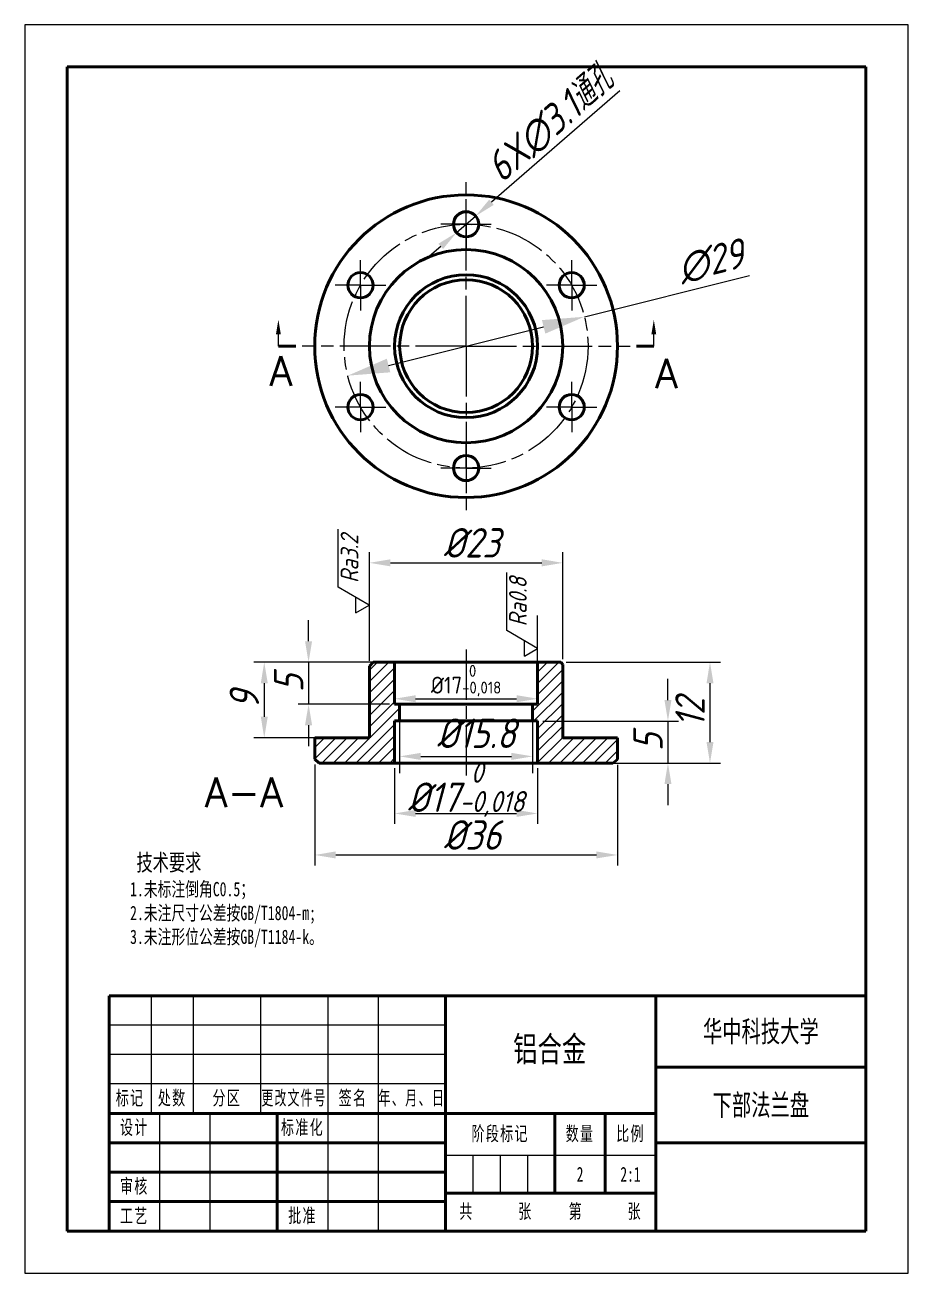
# Model space of a CAD drawing. Header units: millimetres. Extents: x 538 to 2406, y -113 to 359.
# Drawn here: x 787.8 to 892.8, y 22.8 to 171.3 of the extents above; entities that cross this region are included whole.
import ezdxf
from ezdxf.enums import TextEntityAlignment as Align

# ---------------------------------------------------------------- set-up
doc = ezdxf.new("R2010")
doc.units = ezdxf.units.MM
doc.header["$LTSCALE"] = 0.5
doc.header["$PDSIZE"] = -5
for name, pattern in [('AM_ISO08W050', [18, 12, -1.5, 3, -1.5]), ('AM_ISO08W050x2', [9, 6, -0.75, 1.5, -0.75]), ('HIDDEN', [9.525, 6.35, -3.175])]:
    doc.linetypes.add(name, pattern=pattern)
doc.layers.get('0').update_dxf_attribs({"lineweight": 50})
for name, color, linetype, lineweight in [('AM_5', 3, 'Continuous', 25), ('AM_7', 4, 'AM_ISO08W050', 25), ('尺寸线层', 3, 'Continuous', 25), ('粗实线层', 7, 'Continuous', 50), ('细实线层', 7, 'Continuous', 25)]:
    doc.layers.add(name, color=color, linetype=linetype, lineweight=lineweight)
doc.styles.add('ACGBTS', font='isocp.shx', dxfattribs={"bigfont": 'gbcbig.shx'})
doc.styles.get("Standard").update_dxf_attribs({"font": 'isocp.shx', "bigfont": 'gbcbig.shx'})
doc.styles.add('USER2', font='SIMPLEX.SHX')
doc.styles.add('标准', font='', dxfattribs={"width": 0.667})
doc.styles.add('标注', font='gbeitc.shx', dxfattribs={"height": 3.5, "bigfont": 'gbcbig.shx'})
doc.styles.add('汉字', font='STFANGSO.TTF', dxfattribs={"width": 0.707, "height": 3.5})
doc.styles.add('长仿宋体', font='hyswlongfangsong.ttf', dxfattribs={"width": 0.707})
doc.styles.get('标准').set_extended_font_data('宋体')
doc.dimstyles.new('ISO-25', dxfattribs={"dimtxt": 2.5, "dimasz": 2.5, "dimexe": 1.25, "dimexo": 0.625, "dimtad": 1, "dimtxsty": 'Standard', "dimcen": 2.5, "dimadec": 0, "dimazin": 0, "dimtfac": 1, "dimtmove": 0, "dimatfit": 3, "dimfxl": 1, "dimarcsym": 0})
doc.dimstyles.new('ISO-50', dxfattribs={"dimtxt": 10, "dimasz": 5, "dimexe": 2, "dimexo": 0, "dimgap": 1, "dimtad": 1, "dimdec": 3, "dimdsep": 46, "dimtxsty": '标注', "dimcen": 3.5, "dimazin": 2, "dimtp": 0.1, "dimtm": 0.1, "dimtfac": 0.71, "dimtdec": 3, "dimtmove": 0, "dimatfit": 2, "dimfxl": 1, "dimarcsym": 0})
doc.dimstyles.new('ISO-50x', dxfattribs={"dimtxt": 2.5, "dimasz": 2.5, "dimexe": 1.25, "dimexo": 0.625, "dimtad": 1, "dimtxsty": '标注', "dimcen": 2.5, "dimadec": 0, "dimazin": 0, "dimtp": 0.1, "dimtm": 0.1, "dimtfac": 0.71, "dimtdec": 3, "dimtmove": 0, "dimatfit": 3, "dimfxl": 1, "dimarcsym": 0})

# ---------------------------------------------------------------- blocks, each defined once
blk = doc.blocks.new('*D47')
at = {"layer": 'Defpoints', "color": 0, "lineweight": 50, "transparency": 16777216}
for p in [(822.28, 83.9), (858.28, 83.87), (858.28, 72.51)]:
    blk.add_point(p, dxfattribs=at)
at = {"layer": '尺寸线层', "color": 0, "lineweight": -2, "transparency": 16777216}
for p, q in [((822.28, 83.28), (822.28, 71.26)), ((858.28, 83.25), (858.28, 71.26)), ((824.78, 72.51), (855.78, 72.51))]:
    blk.add_line(p, q, dxfattribs=at)
at = {"layer": '尺寸线层', "color": 0, "lineweight": 50, "transparency": 16777216}
for points in [[(824.78, 72.93), (824.78, 72.1), (822.28, 72.51)], [(855.78, 72.93), (855.78, 72.1), (858.28, 72.51)]]:
    blk.add_solid(points, dxfattribs=at)
at = {"layer": '尺寸线层', "color": 0, "transparency": 16777216, "insert": (841.02, 74.89), "char_height": 3.5, "attachment_point": 5, "style": '标注'}
blk.add_mtext('%%C36', dxfattribs=at)
blk = doc.blocks.new('*D41')
at = {"layer": 'AM_5', "color": 0, "lineweight": -2, "transparency": 16777216}
for p, q in [((864.28, 90.95), (864.28, 93.45)), ((849.41, 88.45), (865.53, 88.45)), ((864.28, 88.45), (864.28, 83.45)), ((849.41, 83.45), (865.53, 83.45)), ((864.28, 80.95), (864.28, 78.45))]:
    blk.add_line(p, q, dxfattribs=at)
at = {"layer": 'AM_5', "color": 0, "lineweight": 50, "transparency": 16777216}
for points in [[(863.87, 90.95), (864.7, 90.95), (864.28, 88.45)], [(863.87, 80.95), (864.7, 80.95), (864.28, 83.45)]]:
    blk.add_solid(points, dxfattribs=at)
at = {"layer": 'Defpoints', "color": 0, "lineweight": 50, "transparency": 16777216}
for p in [(848.78, 88.45), (848.78, 83.45), (864.28, 83.45)]:
    blk.add_point(p, dxfattribs=at)
at = {"layer": 'AM_5', "color": 0, "transparency": 16777216, "insert": (861.91, 85.95), "char_height": 3.5, "attachment_point": 5, "rotation": 90, "style": '标注'}
blk.add_mtext('5', dxfattribs=at)
blk = doc.blocks.new('*D42')
at = {"layer": 'AM_5', "color": 0, "lineweight": -2, "transparency": 16777216}
for p, q in [((821.55, 97.95), (821.55, 100.45)), ((831.16, 95.45), (820.3, 95.45)), ((821.55, 95.45), (821.55, 90.45)), ((831.16, 90.45), (820.3, 90.45)), ((821.55, 87.95), (821.55, 85.45))]:
    blk.add_line(p, q, dxfattribs=at)
at = {"layer": 'AM_5', "color": 0, "lineweight": 50, "transparency": 16777216}
for points in [[(821.13, 97.95), (821.97, 97.95), (821.55, 95.45)], [(821.13, 87.95), (821.97, 87.95), (821.55, 90.45)]]:
    blk.add_solid(points, dxfattribs=at)
at = {"layer": 'Defpoints', "color": 0, "lineweight": 50, "transparency": 16777216}
for p in [(831.78, 95.45), (821.55, 90.45), (831.78, 90.45)]:
    blk.add_point(p, dxfattribs=at)
at = {"layer": 'AM_5', "color": 0, "transparency": 16777216, "insert": (819.18, 92.95), "char_height": 3.5, "attachment_point": 5, "rotation": 90, "style": '标注'}
blk.add_mtext('5', dxfattribs=at)
blk = doc.blocks.new('*D43')
at = {"layer": 'AM_5', "color": 0, "lineweight": -2, "transparency": 16777216}
for p, q in [((831.78, 82.83), (831.78, 76.2)), ((848.78, 82.83), (848.78, 76.2)), ((834.28, 77.45), (846.28, 77.45))]:
    blk.add_line(p, q, dxfattribs=at)
at = {"layer": 'AM_5', "color": 0, "lineweight": 50, "transparency": 16777216}
for points in [[(834.28, 77.87), (834.28, 77.04), (831.78, 77.45)], [(846.28, 77.87), (846.28, 77.04), (848.78, 77.45)]]:
    blk.add_solid(points, dxfattribs=at)
at = {"layer": 'Defpoints', "color": 0, "lineweight": 50, "transparency": 16777216}
for p in [(831.78, 83.45), (848.78, 83.45), (848.78, 77.45)]:
    blk.add_point(p, dxfattribs=at)
at = {"layer": 'AM_5', "color": 0, "transparency": 16777216, "insert": (840.28, 80.61), "char_height": 3.5, "attachment_point": 5, "style": '标注'}
blk.add_mtext('%%C17{}{\\H0.71x;\\C3;\\S 0^ -0,018;}', dxfattribs=at)
blk = doc.blocks.new('*D57')
at = {"layer": 'AM_5', "color": 0, "lineweight": -2, "transparency": 16777216}
for p, q in [((854.35, 136.55), (873.97, 141.44)), ((831.06, 130.75), (849.5, 135.34))]:
    blk.add_line(p, q, dxfattribs=at)
at = {"layer": 'AM_5', "color": 0, "lineweight": 50, "transparency": 16777216}
for points in [[(849.3, 136.15), (849.7, 134.54), (854.35, 136.55)], [(830.86, 131.56), (831.27, 129.94), (826.21, 129.54)]]:
    blk.add_solid(points, dxfattribs=at)
at = {"layer": 'Defpoints', "color": 0, "lineweight": 50, "transparency": 16777216}
for p in [(854.35, 136.55), (826.21, 129.54)]:
    blk.add_point(p, dxfattribs=at)
at = {"layer": 'AM_5', "color": 0, "transparency": 16777216, "insert": (869.36, 143.13), "char_height": 3.5, "attachment_point": 5, "rotation": 13.9853, "style": '标注'}
blk.add_mtext('∅29', dxfattribs=at)
blk = doc.blocks.new('*D44')
at = {"layer": 'AM_5', "color": 0, "lineweight": -2, "transparency": 16777216}
for p, q in [((858.55, 163.44), (843.3, 150.17)), ((839.15, 146.56), (841.41, 148.53)), ((837.26, 144.92), (835.38, 143.28))]:
    blk.add_line(p, q, dxfattribs=at)
at = {"layer": 'AM_5', "color": 0, "lineweight": 50, "transparency": 16777216}
for points in [[(843.03, 150.49), (843.57, 149.86), (841.41, 148.53)], [(836.99, 145.24), (837.54, 144.61), (839.15, 146.56)]]:
    blk.add_solid(points, dxfattribs=at)
at = {"layer": 'Defpoints', "color": 0, "lineweight": 50, "transparency": 16777216}
for p in [(841.41, 148.53), (839.15, 146.56)]:
    blk.add_point(p, dxfattribs=at)
at = {"layer": 'AM_5', "color": 0, "transparency": 16777216, "insert": (850.24, 159.5), "char_height": 3.5, "attachment_point": 5, "rotation": 41.0046, "style": '标注'}
blk.add_mtext('6X∅3.1通孔', dxfattribs=at)
blk = doc.blocks.new('$CAXA_FRAME_13B17AC1$')
at = {"layer": '粗实线层'}
for p, q in [((95, 138.5), (-95, 138.5)), ((-95, 138.5), (-95, -138.5)), ((95, -138.5), (95, 138.5)), ((-95, -138.5), (95, -138.5))]:
    blk.add_line(p, q, dxfattribs=at)
at = {"layer": '细实线层'}
for p, q in [((105, 148.5), (-105, 148.5)), ((-105, 148.5), (-105, -148.5)), ((105, -148.5), (105, 148.5)), ((-105, -148.5), (105, -148.5))]:
    blk.add_line(p, q, dxfattribs=at)
blk = doc.blocks.new('$CAXA_TITLE_151E506F$')
at = {"layer": '粗实线层'}
for p, q in [((0, 56), (-180, 56)), ((-180, 56), (-180, 0)), ((-100, 56), (-100, 0)), ((-50, 56), (-50, 0)), ((0, 0), (0, 56)), ((0, 39), (-50, 39)), ((-50, 28), (-180, 28)), ((-140, 28), (-140, 0)), ((-74, 28), (-74, 9)), ((-62, 28), (-62, 9)), ((-100, 21), (-180, 21)), ((0, 21), (-50, 21)), ((-100, 14), (-180, 14)), ((-50, 9), (-100, 9)), ((-100, 7), (-180, 7)), ((0, 0), (-180, 0))]:
    blk.add_line(p, q, dxfattribs=at)
at = {"layer": '细实线层'}
for p, q in [((-170, 56), (-170, 28)), ((-160, 56), (-160, 28)), ((-144, 56), (-144, 28)), ((-128, 56), (-128, 0)), ((-116, 56), (-116, 0)), ((-100, 49), (-180, 49)), ((-100, 42), (-180, 42)), ((-100, 35), (-180, 35)), ((-168, 28), (-168, 0)), ((-156, 28), (-156, 0)), ((-50, 18), (-100, 18)), ((-93.5, 18), (-93.5, 9)), ((-87, 18), (-87, 9)), ((-80.5, 18), (-80.5, 9))]:
    blk.add_line(p, q, dxfattribs=at)
at = {"layer": '尺寸线层', "attachment_point": 5, "line_spacing_factor": 1.369753, "style": '标准'}
for s, insert, char_height, width in [('\\T1.1;标记', (-175, 31.5), 3.405, 18), ('\\T1.1;处数', (-165, 31.5), 3.405, 18), ('\\T1.1;分区', (-152, 31.5), 3.405, 30), ('\\T1.1;{\\W0.60886;更改文件号}', (-136, 31.5), 3.4054, 30), ('\\T1.1;签名', (-122, 31.5), 3.405, 22), ('\\T1.1;{\\W0.622239;年、月、日}', (-108, 31.5), 3.4054, 30), ('\\T1.1;设计', (-174, 24.5), 3.405, 22), ('\\T1.1;标准化', (-134, 24.5), 3.405, 22), ('\\T1.1;阶段标记', (-87, 23), 3.405, 50), ('{\\T1.1;数量}', (-68, 23), 3.405, 22), ('\\T1.1;比例', (-56, 23), 3.405, 22), ('\\T1.1;审核', (-174, 10.5), 3.405, 22), ('\\T1.1;共', (-95, 4.5), 3.405, 8), ('\\T1.1;张', (-81, 4.5), 3.405, 8), ('\\T1.1;第', (-69, 4.5), 3.405, 8), ('\\T1.1;张', (-55, 4.5), 3.405, 8), ('\\T1.1;工艺', (-174, 3.5), 3.405, 22), ('\\T1.1;批准', (-134, 3.5), 3.405, 22)]:
    blk.add_mtext(s, dxfattribs=dict(at, insert=insert, char_height=char_height, width=width))
at = {"layer": '尺寸线层', "style": '标准'}
for tag, height, width, p in [('标记C', 3.54, 0.667, (-175, 52.5)), ('处数C', 3.54, 0.667, (-165, 52.5)), ('分区C', 3.54, 0.667, (-152, 52.5)), ('更改文件号C', 3.54, 0.512156, (-136, 52.5)), ('更改签名C', 3.54, 0.459969, (-122, 52.5)), ('更改日期C', 3.54, 0.62723, (-108, 52.5)), ('单位名称', 5.05, 0.667, (-25, 47.5)), ('标记B', 3.54, 0.667, (-175, 45.5)), ('处数B', 3.54, 0.667, (-165, 45.5)), ('分区B', 3.54, 0.667, (-152, 45.5)), ('更改文件号B', 3.54, 0.512156, (-136, 45.5)), ('更改签名B', 3.54, 0.459969, (-122, 45.5)), ('更改日期B', 3.54, 0.62723, (-108, 45.5)), ('材料名称', 5.05, 0.667, (-75, 42)), ('标记A', 3.54, 0.667, (-175, 38.5)), ('处数A', 3.54, 0.667, (-165, 38.5)), ('分区A', 3.54, 0.667, (-152, 38.5)), ('更改文件号A', 3.54, 0.512156, (-136, 38.5)), ('更改签名A', 3.54, 0.459969, (-122, 38.5)), ('更改日期A', 3.54, 0.62723, (-108, 38.5)), ('图纸名称', 5.05, 0.667, (-25, 30)), ('设计', 3.54, 0.667, (-162, 24.5)), ('设计日期', 3.54, 0.667, (-148, 24.5)), ('标准化', 3.54, 0.667, (-122, 24.5)), ('标准化日期', 3.54, 0.569556, (-108, 24.5)), ('阶段标记S', 3.54, 0.229984, (-96.75, 13.5)), ('阶段标记A', 3.54, 0.229984, (-90.25, 13.5)), ('阶段标记B', 3.54, 0.229984, (-83.75, 13.5)), ('阶段标记C', 3.54, 0.229984, (-77.25, 13.5)), ('重量', 3.54, 0.667, (-68, 13.5)), ('图纸比例', 3.54, 0.524733, (-56, 13.5)), ('审核', 3.54, 0.667, (-162, 10.5)), ('审核日期', 3.54, 0.667, (-148, 10.5)), ('图纸编号', 5.05, 0.667, (-25.07, 9.53)), ('页数', 3.54, 0.667, (-88, 4.5)), ('页码', 3.54, 0.667, (-62, 4.5)), ('工艺', 3.54, 0.667, (-162, 3.5)), ('工艺日期', 3.54, 0.667, (-148, 3.5)), ('批准', 3.54, 0.667, (-122, 3.5)), ('批准日期', 3.54, 0.667, (-108, 3.5))]:
    blk.add_attdef(tag, text='', height=height, dxfattribs=dict(at, width=width)).set_placement(p, align=Align.MIDDLE_CENTER)
blk = doc.blocks.new('*D45')
at = {"layer": 'AM_5', "color": 0, "lineweight": -2, "transparency": 16777216}
for p, q in [((832.38, 88.45), (832.38, 82.24)), ((848.18, 88.45), (848.18, 82.24)), ((834.88, 84.24), (845.68, 84.24))]:
    blk.add_line(p, q, dxfattribs=at)
at = {"layer": 'AM_5', "color": 0, "lineweight": 50, "transparency": 16777216}
for points in [[(834.88, 84.66), (834.88, 83.82), (832.38, 84.24)], [(845.68, 84.66), (845.68, 83.82), (848.18, 84.24)]]:
    blk.add_solid(points, dxfattribs=at)
at = {"layer": 'Defpoints', "color": 0, "lineweight": 50, "transparency": 16777216}
for p in [(832.38, 88.45), (848.18, 88.45), (848.18, 84.24)]:
    blk.add_point(p, dxfattribs=at)
at = {"layer": 'AM_5', "color": 0, "transparency": 16777216, "insert": (841.48, 86.99), "char_height": 3.5, "attachment_point": 5, "style": '标注'}
blk.add_mtext('%%C15.8', dxfattribs=at)
blk = doc.blocks.new('*D46')
at = {"layer": 'AM_5', "color": 0, "lineweight": -2, "transparency": 16777216}
for p, q in [((828.78, 95.61), (828.78, 108.52)), ((851.78, 95.8), (851.78, 108.52)), ((831.28, 107.27), (849.28, 107.27))]:
    blk.add_line(p, q, dxfattribs=at)
at = {"layer": 'AM_5', "color": 0, "lineweight": 50, "transparency": 16777216}
for points in [[(831.28, 107.69), (831.28, 106.85), (828.78, 107.27)], [(849.28, 107.69), (849.28, 106.85), (851.78, 107.27)]]:
    blk.add_solid(points, dxfattribs=at)
at = {"layer": 'Defpoints', "color": 0, "lineweight": 50, "transparency": 16777216}
for p in [(851.78, 107.27), (851.78, 95.18), (828.78, 94.99)]:
    blk.add_point(p, dxfattribs=at)
at = {"layer": 'AM_5', "color": 0, "transparency": 16777216, "insert": (840.94, 109.65), "char_height": 3.5, "attachment_point": 5, "style": '标注'}
blk.add_mtext('%%C23', dxfattribs=at)
blk = doc.blocks.new('*D55')
at = {"layer": 'AM_5', "color": 0, "lineweight": -2, "transparency": 16777216}
for p, q in [((852.17, 95.45), (870.53, 95.45)), ((869.28, 92.95), (869.28, 85.95)), ((858.35, 83.45), (870.53, 83.45))]:
    blk.add_line(p, q, dxfattribs=at)
at = {"layer": 'AM_5', "color": 0, "lineweight": 50, "transparency": 16777216}
for points in [[(868.87, 92.95), (869.7, 92.95), (869.28, 95.45)], [(868.87, 85.95), (869.7, 85.95), (869.28, 83.45)]]:
    blk.add_solid(points, dxfattribs=at)
at = {"layer": 'Defpoints', "color": 0, "lineweight": 50, "transparency": 16777216}
for p in [(851.55, 95.45), (857.73, 83.45), (869.28, 83.45)]:
    blk.add_point(p, dxfattribs=at)
at = {"layer": 'AM_5', "color": 0, "transparency": 16777216, "insert": (866.91, 89.45), "char_height": 3.5, "attachment_point": 5, "rotation": 90, "style": '标注'}
blk.add_mtext('12', dxfattribs=at)
blk = doc.blocks.new('*D56')
at = {"layer": 'AM_5', "color": 0, "lineweight": -2, "transparency": 16777216}
for p, q in [((828.59, 95.45), (815.03, 95.45)), ((816.28, 92.95), (816.28, 88.95)), ((828.16, 86.45), (815.03, 86.45))]:
    blk.add_line(p, q, dxfattribs=at)
at = {"layer": 'AM_5', "color": 0, "lineweight": 50, "transparency": 16777216}
for points in [[(815.87, 92.95), (816.7, 92.95), (816.28, 95.45)], [(815.87, 88.95), (816.7, 88.95), (816.28, 86.45)]]:
    blk.add_solid(points, dxfattribs=at)
at = {"layer": 'Defpoints', "color": 0, "lineweight": 50, "transparency": 16777216}
for p in [(829.22, 95.45), (816.28, 86.45), (828.78, 86.45)]:
    blk.add_point(p, dxfattribs=at)
at = {"layer": 'AM_5', "color": 0, "transparency": 16777216, "insert": (813.91, 90.95), "char_height": 3.5, "attachment_point": 5, "rotation": 90, "style": '标注'}
blk.add_mtext('9', dxfattribs=at)
blk = doc.blocks.new('*D177')
at = {"layer": 'AM_5', "color": 0, "lineweight": -2, "transparency": 16777216}
for p, q in [((831.78, 91.08), (831.78, 92.35)), ((848.78, 91.08), (848.78, 92.35)), ((834.28, 91.1), (846.28, 91.1))]:
    blk.add_line(p, q, dxfattribs=at)
at = {"layer": 'AM_5', "color": 0, "lineweight": 50, "transparency": 16777216}
for points in [[(834.28, 91.52), (834.28, 90.68), (831.78, 91.1)], [(846.28, 91.52), (846.28, 90.68), (848.78, 91.1)]]:
    blk.add_solid(points, dxfattribs=at)
at = {"layer": 'Defpoints', "color": 0, "lineweight": 50, "transparency": 16777216}
for p in [(848.78, 91.1), (831.78, 90.45), (848.78, 90.45)]:
    blk.add_point(p, dxfattribs=at)
at = {"layer": 'AM_5', "color": 0, "transparency": 16777216, "insert": (840.28, 93.42), "char_height": 2, "attachment_point": 5, "style": 'ACGBTS'}
blk.add_mtext('%%C17{}{\\H0.71x;\\C3;\\S 0^ -0,018;}', dxfattribs=at)

msp = doc.modelspace()

# ---------------------------------------------------------------- hatches: boundary and pattern name
at = {"layer": '粗实线层', "lineweight": -3}
h = msp.add_hatch(dxfattribs=at)
h.set_pattern_fill('ANSI31', color=256, scale=0.3)
h.set_pattern_definition([(45, (-183.6115, -82.7498), (-0.6735192, 0.6735192), [])])
h.paths.add_polyline_path([(857.728, 83.4517), (858.2822, 83.8704), (858.2822, 86.4517), (851.7822, 86.4517), (851.7822, 95.4517), (848.7822, 95.4517), (848.7822, 90.4517), (848.1822, 90.4517), (848.1822, 88.4517), (848.7822, 88.4517), (848.7822, 83.4517)])
h.paths.add_polyline_path([(822.2822, 83.9904), (822.8616, 83.4517), (831.7822, 83.4517), (831.7822, 88.4517), (832.3822, 88.4517), (832.3822, 90.4517), (831.7822, 90.4517), (831.7822, 95.4517), (828.7822, 95.4517), (828.7822, 86.4517), (822.2822, 86.4517)])

# ---------------------------------------------------------------- linework, layer by layer
at = {"color": 7, "linetype": 'HIDDEN', "lineweight": 50}
for p, q in [((817.9622, 133.0491), (820.0543, 133.0491)), ((862.6022, 133.0491), (860.5522, 133.0491))]:
    msp.add_line(p, q, dxfattribs=at)
at = {"color": 7, "linetype": 'Continuous', "lineweight": 50}
for p, q in [((831.7822, 95.4517), (829.2177, 95.4517)), ((831.7822, 95.4517), (831.7822, 90.4517)), ((831.7822, 95.4517), (848.7822, 95.4517)), ((848.7822, 90.4517), (848.7822, 95.4517)), ((851.5479, 95.4517), (848.7822, 95.4517)), ((851.7822, 86.4517), (851.7822, 95.1798)), ((828.7822, 94.9862), (828.7822, 86.4517)), ((832.3822, 90.4517), (831.7822, 90.4517)), ((832.3822, 90.4517), (832.3822, 88.4517)), ((832.3822, 90.4517), (848.1822, 90.4517)), ((848.1822, 88.4517), (848.1822, 90.4517)), ((848.7822, 90.4517), (848.1822, 90.4517)), ((832.3822, 88.4517), (831.7822, 88.4517)), ((831.7822, 88.4517), (831.7822, 83.4517)), ((832.3822, 88.4517), (848.1822, 88.4517)), ((848.7822, 88.4517), (848.1822, 88.4517)), ((848.7822, 83.4517), (848.7822, 88.4517)), ((822.2822, 83.9035), (822.2822, 86.4517)), ((828.7822, 86.4517), (822.2822, 86.4517)), ((858.2822, 86.4517), (851.7822, 86.4517)), ((858.2822, 86.4517), (858.2822, 83.8704)), ((831.7822, 83.4517), (822.8001, 83.4517)), ((831.7822, 83.4517), (848.7822, 83.4517)), ((857.728, 83.4517), (848.7822, 83.4517))]:
    msp.add_line(p, q, dxfattribs=at)
for centre, radius in [((840.2822, 133.0491), 18), ((840.2822, 147.5491), 1.5), ((840.2822, 133.0491), 11.5), ((827.7248, 140.2991), 1.5), ((840.2822, 133.0491), 8.5), ((852.8396, 140.2991), 1.5), ((840.2822, 133.0491), 7.9), ((827.7248, 125.7991), 1.5), ((852.8396, 125.7991), 1.5), ((840.2822, 118.5491), 1.5)]:
    msp.add_circle(centre, radius, dxfattribs=at)
at = {"layer": 'AM_5', "color": 0}
for p, q in [((817.9622, 133.0491), (817.9622, 134.4408)), ((862.6022, 133.0491), (862.6022, 134.4408))]:
    msp.add_line(p, q, dxfattribs=at)
at = {"layer": 'AM_5', "color": 2}
for p, q in [((825.0857, 104.3701), (825.0857, 111.2948)), ((845.1072, 99.2028), (845.1072, 106.1275)), ((828.7607, 102.2483), (825.0857, 104.3701)), ((827.1857, 101.339), (827.1857, 103.1576)), ((827.1857, 101.339), (828.7607, 102.2483)), ((848.7822, 97.081), (845.1072, 99.2028)), ((847.2072, 96.1717), (847.2072, 97.9903)), ((847.2072, 96.1717), (848.7822, 97.081))]:
    msp.add_line(p, q, dxfattribs=at)
at = {"layer": 'AM_5', "color": 0, "linetype": 'Continuous'}
for points in [[(817.6705, 134.4408), (818.2539, 134.4408), (817.9622, 136.1908)], [(862.3105, 134.4408), (862.8939, 134.4408), (862.6022, 136.1908)]]:
    msp.add_trace(points, dxfattribs=at)
at = {"layer": 'AM_7'}
for p, q in [((840.2822, 133.0491), (840.2822, 152.5491)), ((840.2822, 133.0491), (820.7822, 133.0491)), ((840.2822, 133.0491), (859.7822, 133.0491)), ((840.2822, 133.0491), (840.2822, 113.5491)), ((840.2822, 96.9517), (840.2822, 81.9517))]:
    msp.add_line(p, q, dxfattribs=at)
at = {"layer": 'AM_7', "linetype": 'AM_ISO08W050x2'}
for p, q in [((840.2822, 147.5491), (840.2822, 150.5491)), ((840.2822, 147.5491), (837.2822, 147.5491)), ((840.2822, 147.5491), (843.2822, 147.5491)), ((840.2822, 147.5491), (840.2822, 144.5491)), ((827.7248, 140.2991), (827.7248, 143.2991)), ((852.8396, 140.2991), (852.8396, 143.2991)), ((827.7248, 140.2991), (824.7248, 140.2991)), ((827.7248, 140.2991), (830.7248, 140.2991)), ((827.7248, 140.2991), (827.7248, 137.2991)), ((852.8396, 140.2991), (849.8396, 140.2991)), ((852.8396, 140.2991), (855.8396, 140.2991)), ((852.8396, 140.2991), (852.8396, 137.2991)), ((827.7248, 125.7991), (827.7248, 128.7991)), ((852.8396, 125.7991), (852.8396, 128.7991)), ((827.7248, 125.7991), (824.7248, 125.7991)), ((827.7248, 125.7991), (830.7248, 125.7991)), ((827.7248, 125.7991), (827.7248, 122.7991)), ((852.8396, 125.7991), (849.8396, 125.7991)), ((852.8396, 125.7991), (855.8396, 125.7991)), ((852.8396, 125.7991), (852.8396, 122.7991)), ((840.2822, 118.5491), (840.2822, 121.5491)), ((840.2822, 118.5491), (837.2822, 118.5491)), ((840.2822, 118.5491), (843.2822, 118.5491)), ((840.2822, 118.5491), (840.2822, 115.5491))]:
    msp.add_line(p, q, dxfattribs=at)
at = {"layer": '粗实线层', "lineweight": -3}
msp.add_line((848.7822, 95.4517), (848.7822, 100.9927), dxfattribs=at)
at = {"layer": '粗实线层', "lineweight": 50}
for p, q in [((828.7822, 94.9862), (829.2177, 95.4517)), ((851.7822, 95.1798), (851.5479, 95.4517)), ((822.8001, 83.4517), (822.2822, 83.9035)), ((858.2822, 83.8704), (857.728, 83.4517))]:
    msp.add_line(p, q, dxfattribs=at)
at = {"layer": '粗实线层', "linetype": 'AM_ISO08W050', "lineweight": -3}
msp.add_circle((840.2822, 133.0491), 14.5, dxfattribs=at)

# ---------------------------------------------------------------- block references
at = {"layer": '粗实线层', "xscale": 0.5, "yscale": 0.5, "zscale": 0.5}
msp.add_blockref('$CAXA_FRAME_13B17AC1$', (840.3298, 97.0182), dxfattribs=at)
at = {"layer": '粗实线层'}
ref = msp.add_blockref('$CAXA_TITLE_151E506F$', (887.8298, 27.7682), dxfattribs=dict(at, xscale=0.5, yscale=0.5, zscale=0.5))
ref.add_attrib('单位名称', '华中科技大学', dxfattribs={"layer": '尺寸线层', "height": 2.52515, "style": '标准', "width": 0.667}).set_placement((875.3298, 51.5182), align=Align.MIDDLE_CENTER)
ref.add_attrib('图纸名称', '下部法兰盘', dxfattribs={"layer": '尺寸线层', "height": 2.52515, "style": '标准', "width": 0.667}).set_placement((875.3298, 42.7682), align=Align.MIDDLE_CENTER)
ref.add_attrib('图纸比例', '2:1', dxfattribs={"layer": '尺寸线层', "height": 1.76761, "style": '标准', "width": 0.667}).set_placement((859.8298, 34.5182), align=Align.MIDDLE_CENTER)
ref.add_attrib('重量', '2', dxfattribs={"layer": '尺寸线层', "height": 1.7676, "style": '标准', "width": 0.667}).set_placement((853.8298, 34.5182), align=Align.MIDDLE_CENTER)

# ---------------------------------------------------------------- texts
at = {"insert": (795.4212, 72.6297), "char_height": 2.5, "attachment_point": 1, "style": '汉字'}
msp.add_mtext_dynamic_manual_height_columns('\\pi5.6625;{\\H0.8x;技术要求\\H0.85x;\\P\\pi0;      1.未标注倒角C0.5；\\P      2.未注尺寸公差按GB/T1804-m;\\P      3.未注形位公差按GB/T1184-k。}', width=65.750371, gutter_width=12.5, heights=[0], dxfattribs=at)
at = {"layer": 'AM_5', "color": 2, "char_height": 2.1, "attachment_point": 7, "rotation": 90, "style": '标注'}
for s, insert in [('Ra3.2', (827.4674, 104.8733)), ('Ra0.8', (847.4889, 99.706))]:
    msp.add_mtext(s, dxfattribs=dict(at, insert=insert))
at = {"layer": '粗实线层', "lineweight": 20, "char_height": 3.5, "attachment_point": 1, "style": 'USER2'}
for insert in [(816.9167, 131.8437), (862.7617, 131.5345)]:
    msp.add_mtext_dynamic_manual_height_columns('A', width=3.17675, gutter_width=6.25, heights=[0], dxfattribs=dict(at, insert=insert))
at = {"layer": '粗实线层', "lineweight": 50, "attachment_point": 1}
for s, width, heights, insert, char_height, style in [('A-A', 11.383508, [0], (809.2091, 81.7175), 3.5, 'USER2'), ('{\\fSimSun|b0|i0|c134|p2;铝合金}', 35.899004, [14.5983], (845.8843, 50.9231), 3, '长仿宋体')]:
    msp.add_mtext_dynamic_manual_height_columns(s, width=width, gutter_width=6.25, heights=heights, dxfattribs=dict(at, insert=insert, char_height=char_height, style=style))

# ---------------------------------------------------------------- dimensions: what is measured, and where the dimension line sits
at = {"layer": 'AM_5'}
dim = msp.add_diameter_dim_2p(p1=(839.1502, 146.5649), p2=(841.4142, 148.5332), text='6X<>.1通孔', dimstyle='ISO-50x', override={"dimpost": ''}, dxfattribs=at)
dim.commit()
dim.dimension.update_dxf_attribs({"geometry": '*D44', "text_midpoint": (850.2365, 159.5041)})
dim = msp.add_diameter_dim_2p(p1=(826.212, 129.5448), p2=(854.3524, 136.5533), dimstyle='ISO-50', override={"dimtol": 0, "dimlim": 0, "dimtp": 0.1, "dimtm": 0.1, "dimtfac": 0.71, "dimtdec": 3, "dimtolj": 0, "dimtzin": 8}, dxfattribs=at)
dim.commit()
dim.dimension.update_dxf_attribs({"geometry": '*D57', "text_midpoint": (870.0295, 140.4578), "dimtype": 163})
dim = msp.add_linear_dim(base=(851.7822, 107.2712), p1=(828.7822, 94.9862), p2=(851.7822, 95.1798), text='%%C<>', dimstyle='ISO-50x', dxfattribs=at)
dim.commit()
dim.dimension.update_dxf_attribs({"geometry": '*D46', "text_midpoint": (840.9439, 107.2712), "dimtype": 160})
dim = msp.add_linear_dim(base=(821.5506, 90.4517), p1=(831.7822, 95.4517), p2=(831.7822, 90.4517), angle=90, dimstyle='ISO-50x', dxfattribs=at)
dim.commit()
dim.dimension.update_dxf_attribs({"geometry": '*D42', "text_midpoint": (819.1756, 92.9517)})
for base, p1, p2, picture, middle in [((816.2822, 86.4517), (829.2177, 95.4517), (828.7822, 86.4517), '*D56', (813.9072, 90.9517)), ((869.2822, 83.4517), (851.5479, 95.4517), (857.728, 83.4517), '*D55', (866.9072, 89.4517)), ((864.2822, 83.4517), (848.7822, 88.4517), (848.7822, 83.4517), '*D41', (861.9072, 85.9517))]:
    dim = msp.add_linear_dim(base=base, p1=p1, p2=p2, angle=90, dimstyle='ISO-50x', override={"dimtol": 0, "dimlim": 0, "dimtp": 0.1, "dimtm": 0.1, "dimtfac": 0.71, "dimtdec": 3, "dimtolj": 0, "dimtzin": 8}, dxfattribs=at)
    dim.commit()
    dim.dimension.update_dxf_attribs({"geometry": picture, "text_midpoint": middle})
for base, p1, p2, text, dimstyle, override, picture, middle in [((848.7822, 91.1003), (831.7822, 90.4517), (848.7822, 90.4517), '%%C<>{}{\\H0.71x;\\C3;\\S 0^ -0,018;}', 'ISO-25', {"dimtxt": 2, "dimpost": '', "dimtxsty": 'ACGBTS', "dimtp": 0, "dimtm": 0, "dimtdec": 3, "dimtzin": 8}, '*D177', (840.2822, 91.1003)), ((848.1822, 84.2411), (832.3822, 88.4517), (848.1822, 88.4517), '%%C<>', 'ISO-50', {"dimtxt": 1, "dimasz": 2.5}, '*D45', (841.4843, 84.2411))]:
    dim = msp.add_linear_dim(base=base, p1=p1, p2=p2, text=text, dimstyle=dimstyle, override=override, dxfattribs=at)
    dim.commit()
    dim.dimension.update_dxf_attribs({"geometry": picture, "text_midpoint": middle, "dimtype": 160})
dim = msp.add_linear_dim(base=(848.7822, 77.4517), p1=(831.7822, 83.4517), p2=(848.7822, 83.4517), text='%%C<>{}{\\H0.71x;\\C3;\\S 0^ -0,018;}', dimstyle='ISO-50x', override={"dimpost": '', "dimtp": 0.1, "dimtm": 0.1, "dimtdec": 3, "dimtzin": 8}, dxfattribs=at)
dim.commit()
dim.dimension.update_dxf_attribs({"geometry": '*D43', "text_midpoint": (840.2822, 80.6135)})
at = {"layer": '尺寸线层', "color": 3}
dim = msp.add_linear_dim(base=(858.2822, 72.5133), p1=(822.2822, 83.9035), p2=(858.2822, 83.8704), text='%%C<>', dimstyle='ISO-50x', dxfattribs=at)
dim.commit()
dim.dimension.update_dxf_attribs({"geometry": '*D47', "text_midpoint": (841.0194, 72.5133), "dimtype": 160})

doc.saveas('drawing.dxf')
